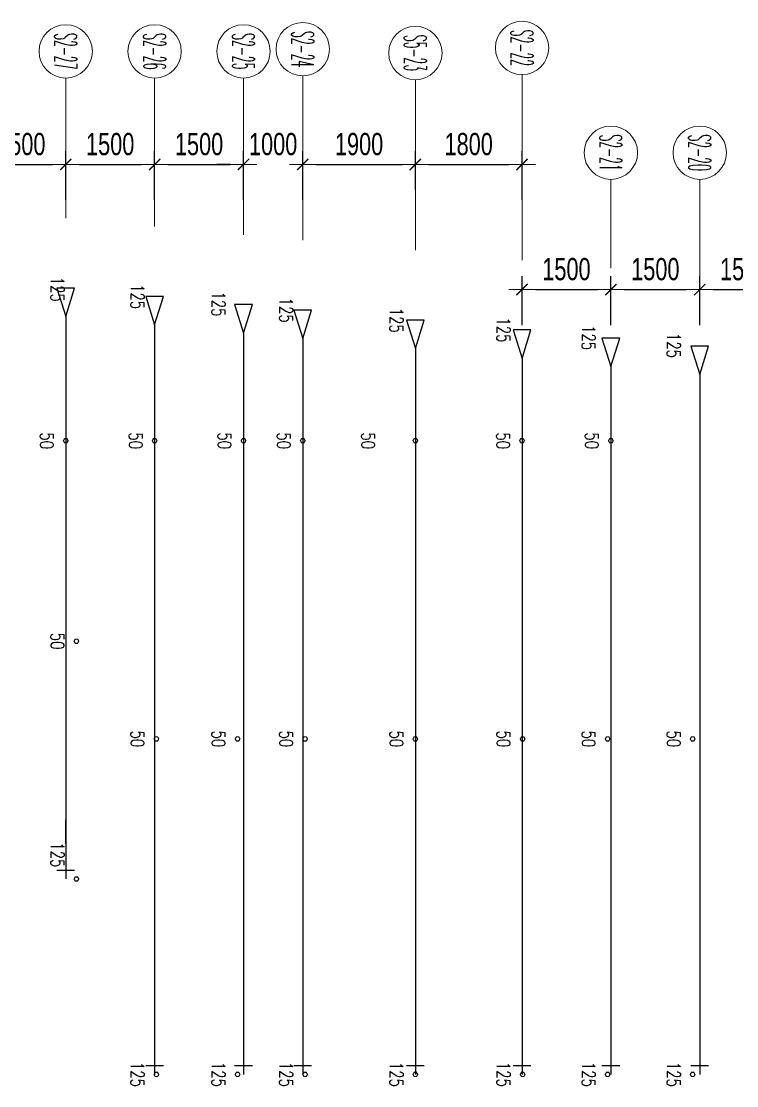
# Model space of a CAD drawing. Header units: millimetres. Extents: x 131629 to 589785, y -24154 to 45581.
# Drawn here: x 532950 to 545023, y 27610 to 45581 of the extents above; entities that cross this region are included whole.
import ezdxf
from ezdxf.enums import TextEntityAlignment as Align

# ---------------------------------------------------------------- set-up
doc = ezdxf.new("R2010")
doc.units = ezdxf.units.MM
doc.layers.get('0').update_dxf_attribs({"lineweight": 20})
doc.layers.get('Defpoints').update_dxf_attribs({"color": 151, "lineweight": 9})
doc.layers.add('ARES_TAG', color=3, linetype='Continuous')
doc.layers.add('NDC_S_TENDON', color=10, linetype='Continuous')
doc.layers.add('Current_plane_Column', color=7, linetype='Continuous', true_color=0x4b00ff)
for name, color, linetype, lineweight in [('NDC_S-ANNO', 7, 'Continuous', 20), ('NDC_S-TENDON', 6, 'Continuous', 35), ('NDC_S_DIM', 1, 'Continuous', 15), ('NDC_S_SYMBOL', 1, 'Continuous', 15)]:
    doc.layers.add(name, color=color, linetype=linetype, lineweight=lineweight)
doc.styles.add('ARES_ROMANS_0.36', font='romans.shx', dxfattribs={"width": 0.36, "bigfont": 'vns.shx'})
doc.styles.add('ARIAL', font='arial.ttf', dxfattribs={"width": 0.7})
doc.styles.add('NDC_ANNO', font='', dxfattribs={"width": 0.8})
doc.styles.get('NDC_ANNO').set_extended_font_data('Dotum')
doc.dimstyles.new('NDC_dim_150', dxfattribs={"dimscale": 150, "dimtxt": 2.5, "dimasz": 1.5, "dimexe": 1.5, "dimexo": 2.5, "dimgap": 1, "dimtad": 1, "dimdec": 0, "dimzin": 0, "dimdsep": 46, "dimtxsty": 'ARIAL', "dimblk": 'DIMMARK', "dimcen": 0.09, "dimdle": 1.2, "dimclrd": 1, "dimclre": 1, "dimclrt": 3, "dimadec": 0, "dimazin": 0, "dimtfac": 1, "dimtdec": 0, "dimtix": 1, "dimtofl": 0, "dimtmove": 0, "dimatfit": 3, "dimfxl": 4, "dimfxlon": 1, "dimtolj": 1, "dimtzin": 0, "dimarcsym": 0})

# ---------------------------------------------------------------- blocks, each defined once
blk = doc.blocks.new('*U478')
at = {"layer": 'NDC_S_SYMBOL', "color": 3}
blk.add_line((-8425, 0), (-6925, 0), dxfattribs=at)
blk.add_circle((-8875, 0), 450, dxfattribs=at)
at = {"layer": 'NDC_S_TENDON'}
for p, q in [((-4745, 0), (-3144, 0)), ((-3144, 0), (2787, 0)), ((2787, 0), (5686, 0)), ((5686, 0), (6686, 0)), ((6536, -150), (6536, 150))]:
    blk.add_line(p, q, dxfattribs=at)
blk.add_lwpolyline([(-5265, 0), (-5745, 150), (-5745, -150), (-5265, 0), (-4745, 0)], dxfattribs=at)
at = {"layer": 'ARES_TAG', "style": 'ARES_ROMANS_0.36', "width": 0.36}
blk.add_attdef('S3', text='', height=375, dxfattribs=at).set_placement((-8875, 0), align=Align.MIDDLE_CENTER)
blk = doc.blocks.new('*U1073')
at = {"layer": 'NDC_S_SYMBOL', "color": 3}
blk.add_line((-8425, 0), (-6788, 0), dxfattribs=at)
blk.add_circle((-8875, 0), 450, dxfattribs=at)
at = {"layer": 'NDC_S_TENDON'}
for p, q in [((-4608, 0), (-3144, 0)), ((-3144, 0), (2787, 0)), ((2787, 0), (5686, 0)), ((5686, 0), (6686, 0)), ((6536, -150), (6536, 150))]:
    blk.add_line(p, q, dxfattribs=at)
blk.add_lwpolyline([(-5128, 0), (-5608, 150), (-5608, -150), (-5128, 0), (-4608, 0)], dxfattribs=at)
at = {"layer": 'ARES_TAG', "style": 'ARES_ROMANS_0.36', "width": 0.36}
blk.add_attdef('S3', text='', height=375, dxfattribs=at).set_placement((-8875, 0), align=Align.MIDDLE_CENTER)
blk = doc.blocks.new('*U1068')
at = {"layer": 'NDC_S_SYMBOL', "color": 3}
blk.add_line((-10136, 0), (-7767, 0), dxfattribs=at)
blk.add_circle((-10586, 0), 450, dxfattribs=at)
at = {"layer": 'NDC_S_TENDON'}
for p, q in [((-5587, 0), (-3144, 0)), ((-3144, 0), (2787, 0)), ((2787, 0), (2386, 0)), ((2386, 0), (3386, 0)), ((3236, -150), (3236, 150))]:
    blk.add_line(p, q, dxfattribs=at)
blk.add_lwpolyline([(-6107, 0), (-6587, 150), (-6587, -150), (-6107, 0), (-5587, 0)], dxfattribs=at)
at = {"layer": 'ARES_TAG', "style": 'ARES_ROMANS_0.36', "width": 0.36}
blk.add_attdef('S3', text='', height=375, dxfattribs=at).set_placement((-10586, 0), align=Align.MIDDLE_CENTER)
blk = doc.blocks.new('*U1067')
at = {"layer": 'NDC_S_SYMBOL', "color": 3}
blk.add_line((-10136, 0), (-7627, 0), dxfattribs=at)
blk.add_circle((-10586, 0), 450, dxfattribs=at)
at = {"layer": 'NDC_S_TENDON'}
for p, q in [((-5448, 0), (-3144, 0)), ((-3144, 0), (2787, 0)), ((2787, 0), (5686, 0)), ((5686, 0), (6686, 0)), ((6536, -150), (6536, 150))]:
    blk.add_line(p, q, dxfattribs=at)
blk.add_lwpolyline([(-5968, 0), (-6448, 150), (-6448, -150), (-5968, 0), (-5448, 0)], dxfattribs=at)
at = {"layer": 'ARES_TAG', "style": 'ARES_ROMANS_0.36', "width": 0.36}
blk.add_attdef('S3', text='', height=375, dxfattribs=at).set_placement((-10586, 0), align=Align.MIDDLE_CENTER)
blk = doc.blocks.new('*U1066')
at = {"layer": 'NDC_S_SYMBOL', "color": 3}
blk.add_line((-10136, 0), (-7491, 0), dxfattribs=at)
blk.add_circle((-10586, 0), 450, dxfattribs=at)
at = {"layer": 'NDC_S_TENDON'}
for p, q in [((-5311, 0), (-3144, 0)), ((-3144, 0), (2787, 0)), ((2787, 0), (5686, 0)), ((5686, 0), (6686, 0)), ((6536, -150), (6536, 150))]:
    blk.add_line(p, q, dxfattribs=at)
blk.add_lwpolyline([(-5831, 0), (-6311, 150), (-6311, -150), (-5831, 0), (-5311, 0)], dxfattribs=at)
at = {"layer": 'ARES_TAG', "style": 'ARES_ROMANS_0.36', "width": 0.36}
blk.add_attdef('S3', text='', height=375, dxfattribs=at).set_placement((-10586, 0), align=Align.MIDDLE_CENTER)
blk = doc.blocks.new('*U1064')
at = {"layer": 'NDC_S_SYMBOL', "color": 3}
blk.add_line((-10173, 0), (-7396, 0), dxfattribs=at)
blk.add_circle((-10623, 0), 450, dxfattribs=at)
at = {"layer": 'NDC_S_TENDON'}
for p, q in [((-5216, 0), (-3144, 0)), ((-3144, 0), (2787, 0)), ((2787, 0), (5686, 0)), ((5686, 0), (6686, 0)), ((6536, -150), (6536, 150))]:
    blk.add_line(p, q, dxfattribs=at)
blk.add_lwpolyline([(-5736, 0), (-6216, 150), (-6216, -150), (-5736, 0), (-5216, 0)], dxfattribs=at)
at = {"layer": 'ARES_TAG', "style": 'ARES_ROMANS_0.36', "width": 0.36}
blk.add_attdef('S3', text='', height=375, dxfattribs=at).set_placement((-10623, 0), align=Align.MIDDLE_CENTER)
blk = doc.blocks.new('*U1065')
at = {"layer": 'NDC_S_SYMBOL', "color": 3}
blk.add_line((-10108, 0), (-7227, 0), dxfattribs=at)
blk.add_circle((-10558, 0), 450, dxfattribs=at)
at = {"layer": 'NDC_S_TENDON'}
for p, q in [((-5047, 0), (-3144, 0)), ((-3144, 0), (2787, 0)), ((2787, 0), (5686, 0)), ((5686, 0), (6686, 0)), ((6536, -150), (6536, 150))]:
    blk.add_line(p, q, dxfattribs=at)
blk.add_lwpolyline([(-5567, 0), (-6047, 150), (-6047, -150), (-5567, 0), (-5047, 0)], dxfattribs=at)
at = {"layer": 'ARES_TAG', "style": 'ARES_ROMANS_0.36', "width": 0.36}
blk.add_attdef('S3', text='', height=375, dxfattribs=at).set_placement((-10558, 0), align=Align.MIDDLE_CENTER)
blk = doc.blocks.new('*U1063')
at = {"layer": 'NDC_S_SYMBOL', "color": 3}
blk.add_line((-10194, 0), (-7063, 0), dxfattribs=at)
blk.add_circle((-10644, 0), 450, dxfattribs=at)
at = {"layer": 'NDC_S_TENDON'}
for p, q in [((-4883, 0), (-3144, 0)), ((-3144, 0), (2787, 0)), ((2787, 0), (5686, 0)), ((5686, 0), (6686, 0)), ((6536, -150), (6536, 150))]:
    blk.add_line(p, q, dxfattribs=at)
blk.add_lwpolyline([(-5403, 0), (-5883, 150), (-5883, -150), (-5403, 0), (-4883, 0)], dxfattribs=at)
at = {"layer": 'ARES_TAG', "style": 'ARES_ROMANS_0.36', "width": 0.36}
blk.add_attdef('S3', text='', height=375, dxfattribs=at).set_placement((-10644, 0), align=Align.MIDDLE_CENTER)
blk = doc.blocks.new('TDY')
at = {"layer": 'NDC_S-TENDON', "linetype": 'Continuous'}
for points, elevation in [([(24990, 29000, 20, 20, 0), (24970, 29035, 20, 20, 0), (24930, 29035, 20, 20, 0), (24910, 29000, 20, 20, 0), (24930, 28965, 20, 20, 0), (24970, 28965, 20, 20, 0)], 2875), ([(24990, 29000, 20, 20, 0), (24970, 29035, 20, 20, 0), (24930, 29035, 20, 20, 0), (24910, 29000, 20, 20, 0), (24930, 28965, 20, 20, 0), (24970, 28965, 20, 20, 0)], 2875), ([(26490, 29000, 20, 20, 0), (26470, 29035, 20, 20, 0), (26430, 29035, 20, 20, 0), (26410, 29000, 20, 20, 0), (26430, 28965, 20, 20, 0), (26470, 28965, 20, 20, 0)], 61), ([(26490, 29000, 20, 20, 0), (26470, 29035, 20, 20, 0), (26430, 29035, 20, 20, 0), (26410, 29000, 20, 20, 0), (26430, 28965, 20, 20, 0), (26470, 28965, 20, 20, 0)], 61), ([(27990, 29000, 20, 20, 0), (27970, 29035, 20, 20, 0), (27930, 29035, 20, 20, 0), (27910, 29000, 20, 20, 0), (27930, 28965, 20, 20, 0), (27970, 28965, 20, 20, 0)], 61), ([(27990, 29000, 20, 20, 0), (27970, 29035, 20, 20, 0), (27930, 29035, 20, 20, 0), (27910, 29000, 20, 20, 0), (27930, 28965, 20, 20, 0), (27970, 28965, 20, 20, 0)], 61), ([(28990, 29000, 20, 20, 0), (28970, 29035, 20, 20, 0), (28930, 29035, 20, 20, 0), (28910, 29000, 20, 20, 0), (28930, 28965, 20, 20, 0), (28970, 28965, 20, 20, 0)], 60), ([(28990, 29000, 20, 20, 0), (28970, 29035, 20, 20, 0), (28930, 29035, 20, 20, 0), (28910, 29000, 20, 20, 0), (28930, 28965, 20, 20, 0), (28970, 28965, 20, 20, 0)], 60), ([(30890, 29000, 20, 20, 0), (30870, 29035, 20, 20, 0), (30830, 29035, 20, 20, 0), (30810, 29000, 20, 20, 0), (30830, 28965, 20, 20, 0), (30870, 28965, 20, 20, 0)], 644), ([(30890, 29000, 20, 20, 0), (30870, 29035, 20, 20, 0), (30830, 29035, 20, 20, 0), (30810, 29000, 20, 20, 0), (30830, 28965, 20, 20, 0), (30870, 28965, 20, 20, 0)], 644), ([(32690, 29000, 20, 20, 0), (32670, 29035, 20, 20, 0), (32630, 29035, 20, 20, 0), (32610, 29000, 20, 20, 0), (32630, 28965, 20, 20, 0), (32670, 28965, 20, 20, 0)], 43), ([(32690, 29000, 20, 20, 0), (32670, 29035, 20, 20, 0), (32630, 29035, 20, 20, 0), (32610, 29000, 20, 20, 0), (32630, 28965, 20, 20, 0), (32670, 28965, 20, 20, 0)], 43), ([(34190, 29000, 20, 20, 0), (34170, 29035, 20, 20, 0), (34130, 29035, 20, 20, 0), (34110, 29000, 20, 20, 0), (34130, 28965, 20, 20, 0), (34170, 28965, 20, 20, 0)], 61), ([(34190, 29000, 20, 20, 0), (34170, 29035, 20, 20, 0), (34130, 29035, 20, 20, 0), (34110, 29000, 20, 20, 0), (34130, 28965, 20, 20, 0), (34170, 28965, 20, 20, 0)], 61), ([(25170, 25615, 20, 20, 0), (25150, 25650, 20, 20, 0), (25110, 25650, 20, 20, 0), (25090, 25615, 20, 20, 0), (25110, 25580, 20, 20, 0), (25150, 25580, 20, 20, 0)], 2800), ([(25170, 25615, 20, 20, 0), (25150, 25650, 20, 20, 0), (25110, 25650, 20, 20, 0), (25090, 25615, 20, 20, 0), (25110, 25580, 20, 20, 0), (25150, 25580, 20, 20, 0)], 2800), ([(26520, 23965, 20, 20, 0), (26500, 24000, 20, 20, 0), (26460, 24000, 20, 20, 0), (26440, 23965, 20, 20, 0), (26460, 23930, 20, 20, 0), (26500, 23930, 20, 20, 0)], 2800), ([(26520, 23965, 20, 20, 0), (26500, 24000, 20, 20, 0), (26460, 24000, 20, 20, 0), (26440, 23965, 20, 20, 0), (26460, 23930, 20, 20, 0), (26500, 23930, 20, 20, 0)], 2800), ([(27890, 23965, 20, 20, 0), (27870, 24000, 20, 20, 0), (27830, 24000, 20, 20, 0), (27810, 23965, 20, 20, 0), (27830, 23930, 20, 20, 0), (27870, 23930, 20, 20, 0)], 2800), ([(27890, 23965, 20, 20, 0), (27870, 24000, 20, 20, 0), (27830, 24000, 20, 20, 0), (27810, 23965, 20, 20, 0), (27830, 23930, 20, 20, 0), (27870, 23930, 20, 20, 0)], 2800), ([(29030, 23965, 20, 20, 0), (29010, 24000, 20, 20, 0), (28970, 24000, 20, 20, 0), (28950, 23965, 20, 20, 0), (28970, 23930, 20, 20, 0), (29010, 23930, 20, 20, 0)], 2800), ([(29030, 23965, 20, 20, 0), (29010, 24000, 20, 20, 0), (28970, 24000, 20, 20, 0), (28950, 23965, 20, 20, 0), (28970, 23930, 20, 20, 0), (29010, 23930, 20, 20, 0)], 2800), ([(30890, 23965, 20, 20, 0), (30870, 24000, 20, 20, 0), (30830, 24000, 20, 20, 0), (30810, 23965, 20, 20, 0), (30830, 23930, 20, 20, 0), (30870, 23930, 20, 20, 0)], 2800), ([(30890, 23965, 20, 20, 0), (30870, 24000, 20, 20, 0), (30830, 24000, 20, 20, 0), (30810, 23965, 20, 20, 0), (30830, 23930, 20, 20, 0), (30870, 23930, 20, 20, 0)], 2800), ([(32700, 23965, 20, 20, 0), (32680, 24000, 20, 20, 0), (32640, 24000, 20, 20, 0), (32620, 23965, 20, 20, 0), (32640, 23930, 20, 20, 0), (32680, 23930, 20, 20, 0)], 2800), ([(32700, 23965, 20, 20, 0), (32680, 24000, 20, 20, 0), (32640, 24000, 20, 20, 0), (32620, 23965, 20, 20, 0), (32640, 23930, 20, 20, 0), (32680, 23930, 20, 20, 0)], 2800), ([(34135, 23965, 20, 20, 0), (34115, 24000, 20, 20, 0), (34075, 24000, 20, 20, 0), (34055, 23965, 20, 20, 0), (34075, 23930, 20, 20, 0), (34115, 23930, 20, 20, 0)], 2800), ([(34135, 23965, 20, 20, 0), (34115, 24000, 20, 20, 0), (34075, 24000, 20, 20, 0), (34055, 23965, 20, 20, 0), (34075, 23930, 20, 20, 0), (34115, 23930, 20, 20, 0)], 2800), ([(35570, 23965, 20, 20, 0), (35550, 24000, 20, 20, 0), (35510, 24000, 20, 20, 0), (35490, 23965, 20, 20, 0), (35510, 23930, 20, 20, 0), (35550, 23930, 20, 20, 0)], 2800), ([(35570, 23965, 20, 20, 0), (35550, 24000, 20, 20, 0), (35510, 24000, 20, 20, 0), (35490, 23965, 20, 20, 0), (35510, 23930, 20, 20, 0), (35550, 23930, 20, 20, 0)], 2800), ([(25170, 21600, 20, 20, 0), (25150, 21635, 20, 20, 0), (25110, 21635, 20, 20, 0), (25090, 21600, 20, 20, 0), (25110, 21565, 20, 20, 0), (25150, 21565, 20, 20, 0)], 2875), ([(25170, 21600, 20, 20, 0), (25150, 21635, 20, 20, 0), (25110, 21635, 20, 20, 0), (25090, 21600, 20, 20, 0), (25110, 21565, 20, 20, 0), (25150, 21565, 20, 20, 0)], 2875), ([(26520, 18300, 20, 20, 0), (26500, 18335, 20, 20, 0), (26460, 18335, 20, 20, 0), (26440, 18300, 20, 20, 0), (26460, 18265, 20, 20, 0), (26500, 18265, 20, 20, 0)], 2875), ([(26520, 18300, 20, 20, 0), (26500, 18335, 20, 20, 0), (26460, 18335, 20, 20, 0), (26440, 18300, 20, 20, 0), (26460, 18265, 20, 20, 0), (26500, 18265, 20, 20, 0)], 2875), ([(27890, 18300, 20, 20, 0), (27870, 18335, 20, 20, 0), (27830, 18335, 20, 20, 0), (27810, 18300, 20, 20, 0), (27830, 18265, 20, 20, 0), (27870, 18265, 20, 20, 0)], 2875), ([(27890, 18300, 20, 20, 0), (27870, 18335, 20, 20, 0), (27830, 18335, 20, 20, 0), (27810, 18300, 20, 20, 0), (27830, 18265, 20, 20, 0), (27870, 18265, 20, 20, 0)], 2875), ([(29030, 18300, 20, 20, 0), (29010, 18335, 20, 20, 0), (28970, 18335, 20, 20, 0), (28950, 18300, 20, 20, 0), (28970, 18265, 20, 20, 0), (29010, 18265, 20, 20, 0)], 2875), ([(29030, 18300, 20, 20, 0), (29010, 18335, 20, 20, 0), (28970, 18335, 20, 20, 0), (28950, 18300, 20, 20, 0), (28970, 18265, 20, 20, 0), (29010, 18265, 20, 20, 0)], 2875), ([(30890, 18300, 20, 20, 0), (30870, 18335, 20, 20, 0), (30830, 18335, 20, 20, 0), (30810, 18300, 20, 20, 0), (30830, 18265, 20, 20, 0), (30870, 18265, 20, 20, 0)], 2875), ([(30890, 18300, 20, 20, 0), (30870, 18335, 20, 20, 0), (30830, 18335, 20, 20, 0), (30810, 18300, 20, 20, 0), (30830, 18265, 20, 20, 0), (30870, 18265, 20, 20, 0)], 2875), ([(32700, 18300, 20, 20, 0), (32680, 18335, 20, 20, 0), (32640, 18335, 20, 20, 0), (32620, 18300, 20, 20, 0), (32640, 18265, 20, 20, 0), (32680, 18265, 20, 20, 0)], 2875), ([(32700, 18300, 20, 20, 0), (32680, 18335, 20, 20, 0), (32640, 18335, 20, 20, 0), (32620, 18300, 20, 20, 0), (32640, 18265, 20, 20, 0), (32680, 18265, 20, 20, 0)], 2875), ([(34135, 18300, 20, 20, 0), (34115, 18335, 20, 20, 0), (34075, 18335, 20, 20, 0), (34055, 18300, 20, 20, 0), (34075, 18265, 20, 20, 0), (34115, 18265, 20, 20, 0)], 2875), ([(34135, 18300, 20, 20, 0), (34115, 18335, 20, 20, 0), (34075, 18335, 20, 20, 0), (34055, 18300, 20, 20, 0), (34075, 18265, 20, 20, 0), (34115, 18265, 20, 20, 0)], 2875), ([(35570, 18300, 20, 20, 0), (35550, 18335, 20, 20, 0), (35510, 18335, 20, 20, 0), (35490, 18300, 20, 20, 0), (35510, 18265, 20, 20, 0), (35550, 18265, 20, 20, 0)], 2875), ([(35570, 18300, 20, 20, 0), (35550, 18335, 20, 20, 0), (35510, 18335, 20, 20, 0), (35490, 18300, 20, 20, 0), (35510, 18265, 20, 20, 0), (35550, 18265, 20, 20, 0)], 2875)]:
    blk.add_lwpolyline(points, format="xyseb", close=True, dxfattribs=dict(at, elevation=elevation))
ref = blk.add_blockref('*U1068', (24950, 24987, 2875), dxfattribs=dict(rotation=270))
ref.add_attrib('S3', 'S2-27', dxfattribs={"layer": 'ARES_TAG', "height": 375, "rotation": 270, "style": 'ARES_ROMANS_0.36', "width": 0.36}).set_placement((24950, 35573, 2875), align=Align.MIDDLE_CENTER)
ref = blk.add_blockref('*U1067', (26450, 24987, 61), dxfattribs=dict(rotation=270))
ref.add_attrib('S3', 'S2-26', dxfattribs={"layer": 'ARES_TAG', "height": 375, "rotation": 270, "style": 'ARES_ROMANS_0.36', "width": 0.36}).set_placement((26450, 35573, 61), align=Align.MIDDLE_CENTER)
ref = blk.add_blockref('*U1066', (27950, 24987, 61), dxfattribs=dict(rotation=270))
ref.add_attrib('S3', 'S2-25', dxfattribs={"layer": 'ARES_TAG', "height": 375, "rotation": 270, "style": 'ARES_ROMANS_0.36', "width": 0.36}).set_placement((27950, 35573, 61), align=Align.MIDDLE_CENTER)
ref = blk.add_blockref('*U1064', (28950, 24987, 60), dxfattribs=dict(rotation=270))
ref.add_attrib('S3', 'S2-24', dxfattribs={"layer": 'ARES_TAG', "height": 375, "rotation": 270, "style": 'ARES_ROMANS_0.36', "width": 0.36}).set_placement((28950, 35609, 60), align=Align.MIDDLE_CENTER)
ref = blk.add_blockref('*U1065', (30850, 24987, 2875), dxfattribs=dict(rotation=270))
ref.add_attrib('S3', 'S5-23', dxfattribs={"layer": 'ARES_TAG', "height": 375, "rotation": 270, "style": 'ARES_ROMANS_0.36', "width": 0.36}).set_placement((30850, 35545, 2875), align=Align.MIDDLE_CENTER)
ref = blk.add_blockref('*U1063', (32650, 24987, 43), dxfattribs=dict(rotation=270))
ref.add_attrib('S3', 'S2-22', dxfattribs={"layer": 'ARES_TAG', "height": 375, "rotation": 270, "style": 'ARES_ROMANS_0.36', "width": 0.36}).set_placement((32650, 35631, 43), align=Align.MIDDLE_CENTER)
ref = blk.add_blockref('*U478', (34150, 24987, 61), dxfattribs=dict(rotation=270))
ref.add_attrib('S3', 'S2-21', dxfattribs={"layer": 'ARES_TAG', "height": 375, "rotation": 270, "style": 'ARES_ROMANS_0.36', "width": 0.36}).set_placement((34150, 33862, 61), align=Align.MIDDLE_CENTER)
ref = blk.add_blockref('*U1073', (35650, 24987, 60), dxfattribs=dict(rotation=270))
ref.add_attrib('S3', 'S2-20', dxfattribs={"layer": 'ARES_TAG', "height": 375, "rotation": 270, "style": 'ARES_ROMANS_0.36', "width": 0.36}).set_placement((35650, 33862, 60), align=Align.MIDDLE_CENTER)
at = {"layer": 'NDC_S-ANNO', "linetype": 'Continuous', "char_height": 225, "attachment_point": 5, "rotation": 270, "line_spacing_factor": 0.75, "style": 'NDC_ANNO'}
for s, insert in [('\\FSTANDARD.shx;125', (24810, 31554, -23)), ('\\FSTANDARD.shx;125', (26160, 31431, -16)), ('\\FSTANDARD.shx;125', (27530, 31307, -17)), ('\\FSTANDARD.shx;125', (28670, 31203, -17)), ('\\FSTANDARD.shx;125', (30530, 31033, -5750)), ('\\FSTANDARD.shx;125', (32340, 30869, -2)), ('\\FSTANDARD.shx;125', (33775, 30738, -2)), ('\\FSTANDARD.shx;125', (35210, 30607, -2)), ('\\FSTANDARD.shx;50', (24630, 29000, 2875)), ('\\FSTANDARD.shx;50', (26130, 29000, 61)), ('\\FSTANDARD.shx;50', (27630, 29000, 61)), ('\\FSTANDARD.shx;50', (28630, 29000, 60)), ('\\FSTANDARD.shx;50', (30052, 29000)), ('\\FSTANDARD.shx;50', (32330, 29000, 43)), ('\\FSTANDARD.shx;50', (33830, 29000, 61)), ('\\FSTANDARD.shx;50', (24810, 25615, 2800)), ('\\FSTANDARD.shx;50', (26160, 23965, 2800)), ('\\FSTANDARD.shx;50', (27530, 23965, 2800)), ('\\FSTANDARD.shx;50', (28670, 23965, 2800)), ('\\FSTANDARD.shx;50', (30530, 23965, 2800)), ('\\FSTANDARD.shx;50', (32340, 23965, 2800)), ('\\FSTANDARD.shx;50', (33775, 23965, 2800)), ('\\FSTANDARD.shx;50', (35210, 23965, 2800)), ('\\FSTANDARD.shx;125', (24810, 22008, 2875)), ('\\FSTANDARD.shx;125', (26160, 18300, 2875)), ('\\FSTANDARD.shx;125', (27530, 18300, 2875)), ('\\FSTANDARD.shx;125', (28670, 18300, 2875)), ('\\FSTANDARD.shx;125', (30530, 18300, 2875)), ('\\FSTANDARD.shx;125', (32340, 18300, 2875)), ('\\FSTANDARD.shx;125', (33775, 18300, 2875)), ('\\FSTANDARD.shx;125', (35210, 18300, 2875))]:
    blk.add_mtext(s, dxfattribs=dict(at, insert=insert))
blk = doc.blocks.new('DIMMARK')
at = {"layer": 'NDC_S_DIM', "color": 1}
blk.add_line((-1.5, 0), (1, 0), dxfattribs=at)
at = {"layer": 'NDC_S_DIM', "color": 2, "const_width": 0.1}
blk.add_lwpolyline([(-0.424, -0.424), (0.424, 0.424)], dxfattribs=at)
blk = doc.blocks.new('*D993')
at = {"layer": 'Defpoints', "color": 0, "ltscale": 100, "transparency": 16777216}
for p in [(533700, 43164), (532200, 39729, 2875), (533700, 39729, 74)]:
    blk.add_point(p, dxfattribs=at)
at = {"layer": 'NDC_S_DIM', "color": 1, "lineweight": -2, "ltscale": 100, "transparency": 16777216}
for p, q in [((532200, 42740), (532200, 43389)), ((533700, 42564), (533700, 43389)), ((532425, 43164), (533475, 43164))]:
    blk.add_line(p, q, dxfattribs=at)
at = {"layer": 'NDC_S_DIM', "color": 1, "lineweight": -2, "ltscale": 100, "transparency": 16777216, "xscale": 225, "yscale": 225, "zscale": 225, "rotation": 180}
blk.add_blockref('DIMMARK', (532200, 43164), dxfattribs=at)
at = {"layer": 'NDC_S_DIM', "color": 1, "lineweight": -2, "ltscale": 100, "transparency": 16777216, "xscale": 225, "yscale": 225, "zscale": 225}
blk.add_blockref('DIMMARK', (533700, 43164), dxfattribs=at)
at = {"layer": 'NDC_S_DIM', "color": 3, "ltscale": 100, "transparency": 16777216, "insert": (532950, 43505), "char_height": 375, "attachment_point": 5, "style": 'ARIAL'}
blk.add_mtext('\\A1;1500', dxfattribs=at)
blk = doc.blocks.new('*D994')
at = {"layer": 'Defpoints', "color": 0, "ltscale": 100, "transparency": 16777216}
for p in [(535200, 43164), (533700, 39729, 74), (535200, 39729, 61)]:
    blk.add_point(p, dxfattribs=at)
at = {"layer": 'NDC_S_DIM', "color": 1, "lineweight": -2, "ltscale": 100, "transparency": 16777216}
for p, q in [((533700, 42564), (533700, 43389)), ((535200, 42564), (535200, 43389)), ((533925, 43164), (534975, 43164))]:
    blk.add_line(p, q, dxfattribs=at)
at = {"layer": 'NDC_S_DIM', "color": 1, "lineweight": -2, "ltscale": 100, "transparency": 16777216, "xscale": 225, "yscale": 225, "zscale": 225, "rotation": 180}
blk.add_blockref('DIMMARK', (533700, 43164), dxfattribs=at)
at = {"layer": 'NDC_S_DIM', "color": 1, "lineweight": -2, "ltscale": 100, "transparency": 16777216, "xscale": 225, "yscale": 225, "zscale": 225}
blk.add_blockref('DIMMARK', (535200, 43164), dxfattribs=at)
at = {"layer": 'NDC_S_DIM', "color": 3, "ltscale": 100, "transparency": 16777216, "insert": (534450, 43505), "char_height": 375, "attachment_point": 5, "style": 'ARIAL'}
blk.add_mtext('\\A1;1500', dxfattribs=at)
blk = doc.blocks.new('*D995')
at = {"layer": 'Defpoints', "color": 0, "ltscale": 100, "transparency": 16777216}
for p in [(536700, 43164), (535200, 39729, 61), (536700, 39729, 61)]:
    blk.add_point(p, dxfattribs=at)
at = {"layer": 'NDC_S_DIM', "color": 1, "lineweight": -2, "ltscale": 100, "transparency": 16777216}
for p, q in [((535200, 42564), (535200, 43389)), ((536700, 42564), (536700, 43389)), ((535425, 43164), (536475, 43164))]:
    blk.add_line(p, q, dxfattribs=at)
at = {"layer": 'NDC_S_DIM', "color": 1, "lineweight": -2, "ltscale": 100, "transparency": 16777216, "xscale": 225, "yscale": 225, "zscale": 225, "rotation": 180}
blk.add_blockref('DIMMARK', (535200, 43164), dxfattribs=at)
at = {"layer": 'NDC_S_DIM', "color": 1, "lineweight": -2, "ltscale": 100, "transparency": 16777216, "xscale": 225, "yscale": 225, "zscale": 225}
blk.add_blockref('DIMMARK', (536700, 43164), dxfattribs=at)
at = {"layer": 'NDC_S_DIM', "color": 3, "ltscale": 100, "transparency": 16777216, "insert": (535950, 43505), "char_height": 375, "attachment_point": 5, "style": 'ARIAL'}
blk.add_mtext('\\A1;1500', dxfattribs=at)
blk = doc.blocks.new('*D996')
at = {"layer": 'Defpoints', "color": 0, "ltscale": 100, "transparency": 16777216}
for p in [(537700, 43164), (536700, 39729, 61), (537700, 39729, 60)]:
    blk.add_point(p, dxfattribs=at)
at = {"layer": 'NDC_S_DIM', "color": 1, "lineweight": -2, "ltscale": 100, "transparency": 16777216}
for p, q in [((536700, 42564), (536700, 43389)), ((537700, 42564), (537700, 43389)), ((536475, 43164), (536250, 43164)), ((537925, 43164), (538150, 43164))]:
    blk.add_line(p, q, dxfattribs=at)
at = {"layer": 'NDC_S_DIM', "color": 1, "lineweight": -2, "ltscale": 100, "transparency": 16777216, "xscale": 225, "yscale": 225, "zscale": 225}
blk.add_blockref('DIMMARK', (536700, 43164), dxfattribs=at)
at = {"layer": 'NDC_S_DIM', "color": 1, "lineweight": -2, "ltscale": 100, "transparency": 16777216, "xscale": 225, "yscale": 225, "zscale": 225, "rotation": 180}
blk.add_blockref('DIMMARK', (537700, 43164), dxfattribs=at)
at = {"layer": 'NDC_S_DIM', "color": 3, "ltscale": 100, "transparency": 16777216, "insert": (537200, 43505), "char_height": 375, "attachment_point": 5, "style": 'ARIAL'}
blk.add_mtext('\\A1;1000', dxfattribs=at)
blk = doc.blocks.new('*D997')
at = {"layer": 'Defpoints', "color": 0, "ltscale": 100, "transparency": 16777216}
for p in [(539600, 43164), (537700, 39729, 60), (539600, 39729, 2875)]:
    blk.add_point(p, dxfattribs=at)
at = {"layer": 'NDC_S_DIM', "color": 1, "lineweight": -2, "ltscale": 100, "transparency": 16777216}
for p, q in [((537700, 42564), (537700, 43389)), ((539600, 42740), (539600, 43389)), ((537925, 43164), (539375, 43164))]:
    blk.add_line(p, q, dxfattribs=at)
at = {"layer": 'NDC_S_DIM', "color": 1, "lineweight": -2, "ltscale": 100, "transparency": 16777216, "xscale": 225, "yscale": 225, "zscale": 225, "rotation": 180}
blk.add_blockref('DIMMARK', (537700, 43164), dxfattribs=at)
at = {"layer": 'NDC_S_DIM', "color": 1, "lineweight": -2, "ltscale": 100, "transparency": 16777216, "xscale": 225, "yscale": 225, "zscale": 225}
blk.add_blockref('DIMMARK', (539600, 43164), dxfattribs=at)
at = {"layer": 'NDC_S_DIM', "color": 3, "ltscale": 100, "transparency": 16777216, "insert": (538650, 43505), "char_height": 375, "attachment_point": 5, "style": 'ARIAL'}
blk.add_mtext('\\A1;1900', dxfattribs=at)
blk = doc.blocks.new('*D998')
at = {"layer": 'Defpoints', "color": 0, "ltscale": 100, "transparency": 16777216}
for p in [(541400, 43164), (539600, 39729, 2875), (541400, 39729, 61)]:
    blk.add_point(p, dxfattribs=at)
at = {"layer": 'NDC_S_DIM', "color": 1, "lineweight": -2, "ltscale": 100, "transparency": 16777216}
for p, q in [((539600, 42740), (539600, 43389)), ((541400, 42564), (541400, 43389)), ((539825, 43164), (541175, 43164))]:
    blk.add_line(p, q, dxfattribs=at)
at = {"layer": 'NDC_S_DIM', "color": 1, "lineweight": -2, "ltscale": 100, "transparency": 16777216, "xscale": 225, "yscale": 225, "zscale": 225, "rotation": 180}
blk.add_blockref('DIMMARK', (539600, 43164), dxfattribs=at)
at = {"layer": 'NDC_S_DIM', "color": 1, "lineweight": -2, "ltscale": 100, "transparency": 16777216, "xscale": 225, "yscale": 225, "zscale": 225}
blk.add_blockref('DIMMARK', (541400, 43164), dxfattribs=at)
at = {"layer": 'NDC_S_DIM', "color": 3, "ltscale": 100, "transparency": 16777216, "insert": (540500, 43505), "char_height": 375, "attachment_point": 5, "style": 'ARIAL'}
blk.add_mtext('\\A1;1800', dxfattribs=at)
blk = doc.blocks.new('*D999')
at = {"layer": 'Defpoints', "color": 0, "ltscale": 100, "transparency": 16777216}
for p in [(542900, 41052), (541400, 37618, 61), (542900, 37618, 61)]:
    blk.add_point(p, dxfattribs=at)
at = {"layer": 'NDC_S_DIM', "color": 1, "lineweight": -2, "ltscale": 100, "transparency": 16777216}
for p, q in [((541400, 40453), (541400, 41277)), ((542900, 40453), (542900, 41277)), ((541625, 41052), (542675, 41052))]:
    blk.add_line(p, q, dxfattribs=at)
at = {"layer": 'NDC_S_DIM', "color": 1, "lineweight": -2, "ltscale": 100, "transparency": 16777216, "xscale": 225, "yscale": 225, "zscale": 225, "rotation": 180}
blk.add_blockref('DIMMARK', (541400, 41052), dxfattribs=at)
at = {"layer": 'NDC_S_DIM', "color": 1, "lineweight": -2, "ltscale": 100, "transparency": 16777216, "xscale": 225, "yscale": 225, "zscale": 225}
blk.add_blockref('DIMMARK', (542900, 41052), dxfattribs=at)
at = {"layer": 'NDC_S_DIM', "color": 3, "ltscale": 100, "transparency": 16777216, "insert": (542150, 41394), "char_height": 375, "attachment_point": 5, "style": 'ARIAL'}
blk.add_mtext('\\A1;1500', dxfattribs=at)
blk = doc.blocks.new('*D1000')
at = {"layer": 'Defpoints', "color": 0, "ltscale": 100, "transparency": 16777216}
for p in [(544400, 41052), (542900, 37618, 61), (544400, 37618, 60)]:
    blk.add_point(p, dxfattribs=at)
at = {"layer": 'NDC_S_DIM', "color": 1, "lineweight": -2, "ltscale": 100, "transparency": 16777216}
for p, q in [((542900, 40453), (542900, 41277)), ((544400, 40453), (544400, 41277)), ((543125, 41052), (544175, 41052))]:
    blk.add_line(p, q, dxfattribs=at)
at = {"layer": 'NDC_S_DIM', "color": 1, "lineweight": -2, "ltscale": 100, "transparency": 16777216, "xscale": 225, "yscale": 225, "zscale": 225, "rotation": 180}
blk.add_blockref('DIMMARK', (542900, 41052), dxfattribs=at)
at = {"layer": 'NDC_S_DIM', "color": 1, "lineweight": -2, "ltscale": 100, "transparency": 16777216, "xscale": 225, "yscale": 225, "zscale": 225}
blk.add_blockref('DIMMARK', (544400, 41052), dxfattribs=at)
at = {"layer": 'NDC_S_DIM', "color": 3, "ltscale": 100, "transparency": 16777216, "insert": (543650, 41394), "char_height": 375, "attachment_point": 5, "style": 'ARIAL'}
blk.add_mtext('\\A1;1500', dxfattribs=at)
blk = doc.blocks.new('*D1001')
at = {"layer": 'Defpoints', "color": 0, "ltscale": 100, "transparency": 16777216}
for p in [(545900, 41052), (544400, 37618, 60), (545900, 37618, 72)]:
    blk.add_point(p, dxfattribs=at)
at = {"layer": 'NDC_S_DIM', "color": 1, "lineweight": -2, "ltscale": 100, "transparency": 16777216}
for p, q in [((544400, 40453), (544400, 41277)), ((545900, 40453), (545900, 41277)), ((544625, 41052), (545675, 41052))]:
    blk.add_line(p, q, dxfattribs=at)
at = {"layer": 'NDC_S_DIM', "color": 1, "lineweight": -2, "ltscale": 100, "transparency": 16777216, "xscale": 225, "yscale": 225, "zscale": 225, "rotation": 180}
blk.add_blockref('DIMMARK', (544400, 41052), dxfattribs=at)
at = {"layer": 'NDC_S_DIM', "color": 1, "lineweight": -2, "ltscale": 100, "transparency": 16777216, "xscale": 225, "yscale": 225, "zscale": 225}
blk.add_blockref('DIMMARK', (545900, 41052), dxfattribs=at)
at = {"layer": 'NDC_S_DIM', "color": 3, "ltscale": 100, "transparency": 16777216, "insert": (545150, 41394), "char_height": 375, "attachment_point": 5, "style": 'ARIAL'}
blk.add_mtext('\\A1;1500', dxfattribs=at)

msp = doc.modelspace()

# ---------------------------------------------------------------- block references
at = {"layer": 'Current_plane_Column'}
msp.add_blockref('TDY', (508750, 9500), dxfattribs=at)

# ---------------------------------------------------------------- dimensions: what is measured, and where the dimension line sits
at = {"layer": 'NDC_S_DIM', "ltscale": 100}
for base, p1, p2, picture, middle in [((533699.6, 43163.8), (532200, 39729.1, 2875), (533699.6, 39729.1, 73.8), '*D993', (532949.8, 43505.3)), ((535199.6, 43163.8), (533699.6, 39729.1, 73.8), (535199.6, 39729.1, 60.6), '*D994', (534449.6, 43505.3)), ((536700, 43163.8), (535199.6, 39729.1, 60.6), (536700, 39729.1, 60.6), '*D995', (535949.8, 43505.3)), ((537700, 43163.8), (536700, 39729.1, 60.6), (537700, 39729.1, 60.3), '*D996', (537200, 43505.3)), ((539600, 43163.8), (537700, 39729.1, 60.3), (539600, 39729.1, 2875), '*D997', (538650, 43505.3)), ((541400, 43163.8), (539600, 39729.1, 2875), (541400, 39729.1, 60.7), '*D998', (540500, 43505.3)), ((542900, 41052.4), (541400, 37617.7, 60.7), (542900, 37617.7, 61), '*D999', (542150, 41393.9)), ((544399.6, 41052.4), (542900, 37617.7, 61), (544399.6, 37617.7, 60.5), '*D1000', (543649.8, 41393.9)), ((545899.6, 41052.4), (544399.6, 37617.7, 60.5), (545899.6, 37617.7, 71.7), '*D1001', (545149.6, 41393.9))]:
    dim = msp.add_linear_dim(base=base, p1=p1, p2=p2, dimstyle='NDC_dim_150', override={"dimtmove": 1}, dxfattribs=at)
    dim.commit()
    dim.dimension.update_dxf_attribs({"geometry": picture, "text_midpoint": middle})

doc.saveas('drawing.dxf')
